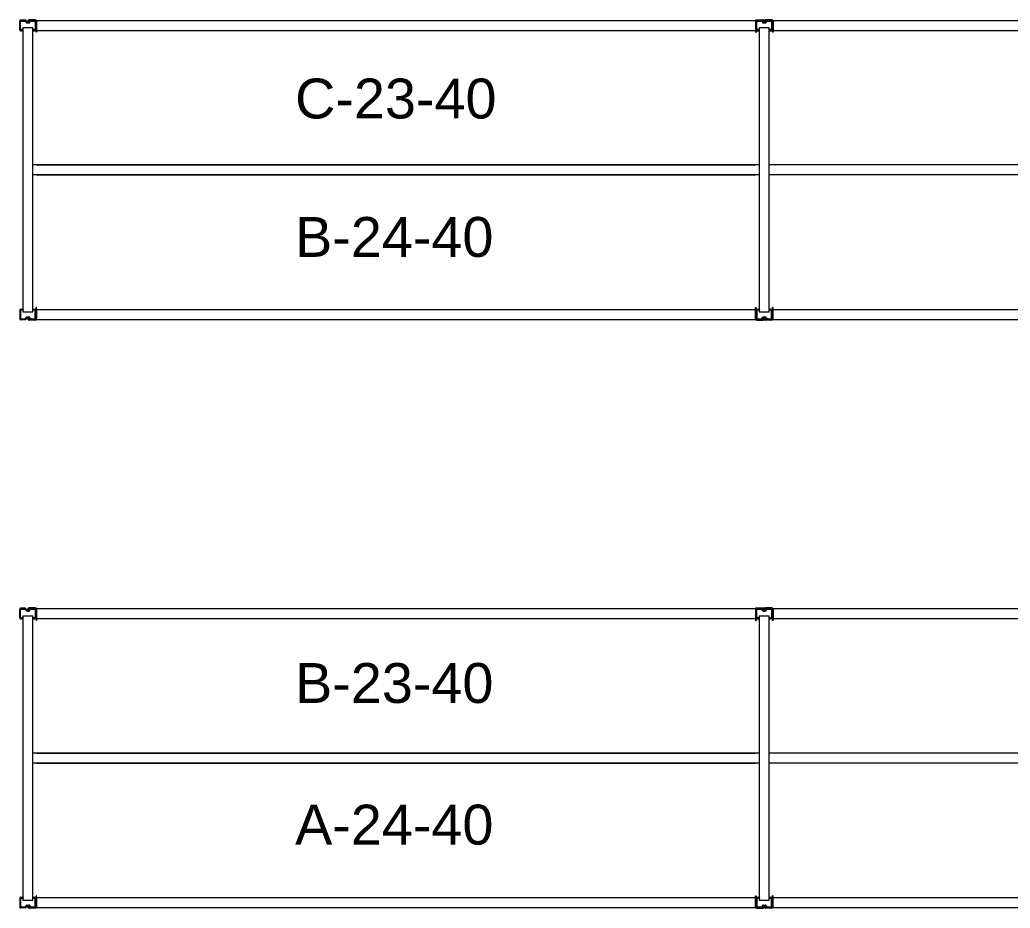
# Model space of a CAD drawing. Header units: inches. Extents: x 2743 to 10591, y -1604 to 5792.
# Drawn here: x 7252.3 to 7450.8, y -746.5 to -568.2 of the extents above; entities that cross this region are included whole.
import ezdxf

# ---------------------------------------------------------------- set-up
doc = ezdxf.new("R2010")
doc.units = ezdxf.units.IN
doc.header["$LTSCALE"] = 0.1875
doc.header["$MEASUREMENT"] = 0
for name, color, linetype, lineweight in [('22 Dimension', 7, 'Continuous', 5), ('32 Echelle', 160, 'Continuous', 15), ('33 Poutre', 30, 'Continuous', 15)]:
    doc.layers.add(name, color=color, linetype=linetype, lineweight=lineweight)
doc.styles.add('arial', font='')
doc.styles.get('arial').set_extended_font_data('Arial')

msp = doc.modelspace()

# ---------------------------------------------------------------- hatches: boundary and pattern name
at = {"layer": '32 Echelle'}
for points in [[(7252.89785, -570.52988), (7252.89785, -570.34238), (7252.71035, -570.34238)], [(7254.89785, -570.52988), (7254.89785, -570.34238), (7255.08535, -570.34238)], [(7400.52285, -570.52988), (7400.52285, -570.34238), (7400.33535, -570.34238)], [(7400.52285, -570.52988), (7400.52285, -570.34238), (7400.33535, -570.34238)], [(7402.52285, -570.52988), (7402.52285, -570.34238), (7402.71035, -570.34238)], [(7402.52285, -570.52988), (7402.52285, -570.34238), (7402.71035, -570.34238)], [(7252.89785, -626.15488), (7252.89785, -626.34238), (7252.71035, -626.34238)], [(7254.89785, -626.15488), (7254.89785, -626.34238), (7255.08535, -626.34238)], [(7400.52285, -626.15488), (7400.52285, -626.34238), (7400.33535, -626.34238)], [(7400.52285, -626.15488), (7400.52285, -626.34238), (7400.33535, -626.34238)], [(7402.52285, -626.15488), (7402.52285, -626.34238), (7402.71035, -626.34238)], [(7402.52285, -626.15488), (7402.52285, -626.34238), (7402.71035, -626.34238)], [(7252.89785, -688.52988), (7252.89785, -688.34238), (7252.71035, -688.34238)], [(7254.89785, -688.52988), (7254.89785, -688.34238), (7255.08535, -688.34238)], [(7400.52285, -688.52988), (7400.52285, -688.34238), (7400.33535, -688.34238)], [(7400.52285, -688.52988), (7400.52285, -688.34238), (7400.33535, -688.34238)], [(7402.52285, -688.52988), (7402.52285, -688.34238), (7402.71035, -688.34238)], [(7402.52285, -688.52988), (7402.52285, -688.34238), (7402.71035, -688.34238)], [(7252.89785, -744.15488), (7252.89785, -744.34238), (7252.71035, -744.34238)], [(7254.89785, -744.15488), (7254.89785, -744.34238), (7255.08535, -744.34238)], [(7400.52285, -744.15488), (7400.52285, -744.34238), (7400.33535, -744.34238)], [(7400.52285, -744.15488), (7400.52285, -744.34238), (7400.33535, -744.34238)], [(7402.52285, -744.15488), (7402.52285, -744.34238), (7402.71035, -744.34238)], [(7402.52285, -744.15488), (7402.52285, -744.34238), (7402.71035, -744.34238)]]:
    msp.add_hatch(color=256, dxfattribs=at).paths.add_polyline_path(points)

# ---------------------------------------------------------------- linework, layer by layer
at = {"layer": '22 Dimension'}
for p, q in [((7400.52285, -597.34238), (7254.89785, -597.34238)), ((7548.14785, -597.34238), (7402.52285, -597.34238)), ((7400.52285, -599.34238), (7254.89785, -599.34238)), ((7548.14785, -599.34238), (7402.52285, -599.34238)), ((7400.52285, -715.34238), (7254.89785, -715.34238)), ((7548.14785, -715.34238), (7402.52285, -715.34238)), ((7400.52285, -717.34238), (7254.89785, -717.34238)), ((7548.14785, -717.34238), (7402.52285, -717.34238))]:
    msp.add_line(p, q, dxfattribs=at)
at = {"layer": '32 Echelle', "linetype": 'Continuous', "lineweight": 25}
for p, q in [((7252.36289, -570.15863), (7252.36289, -568.52613)), ((7253.38548, -568.34238), (7252.45664, -568.34238)), ((7252.45664, -568.43238), (7253.38548, -568.43238)), ((7253.47513, -568.49872), (7253.51904, -568.64236)), ((7253.60511, -568.61604), (7253.5612, -568.47241)), ((7254.10093, -568.68238), (7253.69476, -568.68238)), ((7253.69476, -568.77238), (7254.10093, -568.77238)), ((7254.23449, -568.47241), (7254.19058, -568.61604)), ((7254.27665, -568.64236), (7254.32056, -568.49872)), ((7255.33905, -568.34238), (7254.41022, -568.34238)), ((7254.41022, -568.43238), (7255.33905, -568.43238)), ((7255.4328, -568.52613), (7255.4328, -570.15863)), ((7255.5228, -570.15863), (7255.5228, -568.52613)), ((7399.89789, -568.52613), (7399.89789, -570.15863)), ((7399.89789, -568.52613), (7399.89789, -570.15863)), ((7399.98789, -570.15863), (7399.98789, -568.52613)), ((7399.98789, -570.15863), (7399.98789, -568.52613)), ((7401.01048, -568.34238), (7400.08164, -568.34238)), ((7401.01048, -568.34238), (7400.08164, -568.34238)), ((7400.08164, -568.43238), (7401.01048, -568.43238)), ((7400.08164, -568.43238), (7401.01048, -568.43238)), ((7401.10013, -568.49872), (7401.14404, -568.64236)), ((7401.10013, -568.49872), (7401.14404, -568.64236)), ((7401.23011, -568.61604), (7401.1862, -568.47241)), ((7401.23011, -568.61604), (7401.1862, -568.47241)), ((7401.72593, -568.68238), (7401.31976, -568.68238)), ((7401.72593, -568.68238), (7401.31976, -568.68238)), ((7401.31976, -568.77238), (7401.72593, -568.77238)), ((7401.31976, -568.77238), (7401.72593, -568.77238)), ((7401.85949, -568.47241), (7401.81558, -568.61604)), ((7401.85949, -568.47241), (7401.81558, -568.61604)), ((7401.90165, -568.64236), (7401.94556, -568.49872)), ((7401.90165, -568.64236), (7401.94556, -568.49872)), ((7402.96405, -568.34238), (7402.03522, -568.34238)), ((7402.96405, -568.34238), (7402.03522, -568.34238)), ((7402.03522, -568.43238), (7402.96405, -568.43238)), ((7402.03522, -568.43238), (7402.96405, -568.43238)), ((7403.0578, -568.52613), (7403.0578, -570.15863)), ((7403.0578, -568.52613), (7403.0578, -570.15863)), ((7403.1478, -570.15863), (7403.1478, -568.52613)), ((7403.1478, -570.15863), (7403.1478, -568.52613)), ((7252.87289, -570.25238), (7252.45664, -570.25238)), ((7252.45664, -570.34238), (7252.87289, -570.34238)), ((7252.87289, -570.34238), (7252.87289, -570.25238)), ((7255.33905, -570.25238), (7254.9228, -570.25238)), ((7254.9228, -570.25238), (7254.9228, -570.34238)), ((7254.9228, -570.34238), (7255.33905, -570.34238)), ((7400.49789, -570.25238), (7400.08164, -570.25238)), ((7400.49789, -570.25238), (7400.08164, -570.25238)), ((7400.08164, -570.34238), (7400.49789, -570.34238)), ((7400.08164, -570.34238), (7400.49789, -570.34238)), ((7400.49789, -570.34238), (7400.49789, -570.25238)), ((7400.49789, -570.34238), (7400.49789, -570.25238)), ((7402.96405, -570.25238), (7402.5478, -570.25238)), ((7402.5478, -570.25238), (7402.5478, -570.34238)), ((7402.96405, -570.25238), (7402.5478, -570.25238)), ((7402.5478, -570.25238), (7402.5478, -570.34238)), ((7402.5478, -570.34238), (7402.96405, -570.34238)), ((7402.5478, -570.34238), (7402.96405, -570.34238)), ((7252.36289, -626.52613), (7252.36289, -628.15863)), ((7252.45664, -626.34238), (7252.87289, -626.34238)), ((7252.87289, -626.43238), (7252.45664, -626.43238)), ((7252.87289, -626.34238), (7252.87289, -626.43238)), ((7254.9228, -626.34238), (7255.33905, -626.34238)), ((7254.9228, -626.43238), (7254.9228, -626.34238)), ((7255.33905, -626.43238), (7254.9228, -626.43238)), ((7255.4328, -628.15863), (7255.4328, -626.52613)), ((7255.5228, -626.52613), (7255.5228, -628.15863)), ((7399.89789, -628.15863), (7399.89789, -626.52613)), ((7399.89789, -628.15863), (7399.89789, -626.52613)), ((7399.98789, -626.52613), (7399.98789, -628.15863)), ((7399.98789, -626.52613), (7399.98789, -628.15863)), ((7400.08164, -626.34238), (7400.49789, -626.34238)), ((7400.08164, -626.34238), (7400.49789, -626.34238)), ((7400.49789, -626.43238), (7400.08164, -626.43238)), ((7400.49789, -626.43238), (7400.08164, -626.43238)), ((7400.49789, -626.34238), (7400.49789, -626.43238)), ((7400.49789, -626.34238), (7400.49789, -626.43238)), ((7402.5478, -626.34238), (7402.96405, -626.34238)), ((7402.5478, -626.43238), (7402.5478, -626.34238)), ((7402.5478, -626.34238), (7402.96405, -626.34238)), ((7402.5478, -626.43238), (7402.5478, -626.34238)), ((7402.96405, -626.43238), (7402.5478, -626.43238)), ((7402.96405, -626.43238), (7402.5478, -626.43238)), ((7403.0578, -628.15863), (7403.0578, -626.52613)), ((7403.0578, -628.15863), (7403.0578, -626.52613)), ((7403.1478, -626.52613), (7403.1478, -628.15863)), ((7403.1478, -626.52613), (7403.1478, -628.15863)), ((7252.45664, -628.25238), (7253.38548, -628.25238)), ((7253.38548, -628.34238), (7252.45664, -628.34238)), ((7253.47513, -628.18604), (7253.51904, -628.04241)), ((7253.60511, -628.06872), (7253.5612, -628.21236)), ((7253.69476, -627.91238), (7254.10093, -627.91238)), ((7254.10093, -628.00238), (7253.69476, -628.00238)), ((7254.23449, -628.21236), (7254.19058, -628.06872)), ((7254.27665, -628.04241), (7254.32056, -628.18604)), ((7254.41022, -628.25238), (7255.33905, -628.25238)), ((7255.33905, -628.34238), (7254.41022, -628.34238)), ((7400.08164, -628.25238), (7401.01048, -628.25238)), ((7400.08164, -628.25238), (7401.01048, -628.25238)), ((7401.01048, -628.34238), (7400.08164, -628.34238)), ((7401.01048, -628.34238), (7400.08164, -628.34238)), ((7401.10013, -628.18604), (7401.14404, -628.04241)), ((7401.10013, -628.18604), (7401.14404, -628.04241)), ((7401.23011, -628.06872), (7401.1862, -628.21236)), ((7401.23011, -628.06872), (7401.1862, -628.21236)), ((7401.31976, -627.91238), (7401.72593, -627.91238)), ((7401.31976, -627.91238), (7401.72593, -627.91238)), ((7401.72593, -628.00238), (7401.31976, -628.00238)), ((7401.72593, -628.00238), (7401.31976, -628.00238)), ((7401.85949, -628.21236), (7401.81558, -628.06872)), ((7401.85949, -628.21236), (7401.81558, -628.06872)), ((7401.90165, -628.04241), (7401.94556, -628.18604)), ((7401.90165, -628.04241), (7401.94556, -628.18604)), ((7402.03522, -628.25238), (7402.96405, -628.25238)), ((7402.03522, -628.25238), (7402.96405, -628.25238)), ((7402.96405, -628.34238), (7402.03522, -628.34238)), ((7402.96405, -628.34238), (7402.03522, -628.34238)), ((7252.36289, -688.15863), (7252.36289, -686.52613)), ((7253.38548, -686.34238), (7252.45664, -686.34238)), ((7252.45664, -686.43238), (7253.38548, -686.43238)), ((7253.47513, -686.49872), (7253.51904, -686.64236)), ((7253.60511, -686.61604), (7253.5612, -686.47241)), ((7254.10093, -686.68238), (7253.69476, -686.68238)), ((7253.69476, -686.77238), (7254.10093, -686.77238)), ((7254.23449, -686.47241), (7254.19058, -686.61604)), ((7254.27665, -686.64236), (7254.32056, -686.49872)), ((7255.33905, -686.34238), (7254.41022, -686.34238)), ((7254.41022, -686.43238), (7255.33905, -686.43238)), ((7255.4328, -686.52613), (7255.4328, -688.15863)), ((7255.5228, -688.15863), (7255.5228, -686.52613)), ((7399.89789, -686.52613), (7399.89789, -688.15863)), ((7399.89789, -686.52613), (7399.89789, -688.15863)), ((7399.98789, -688.15863), (7399.98789, -686.52613)), ((7399.98789, -688.15863), (7399.98789, -686.52613)), ((7401.01048, -686.34238), (7400.08164, -686.34238)), ((7401.01048, -686.34238), (7400.08164, -686.34238)), ((7400.08164, -686.43238), (7401.01048, -686.43238)), ((7400.08164, -686.43238), (7401.01048, -686.43238)), ((7401.10013, -686.49872), (7401.14404, -686.64236)), ((7401.10013, -686.49872), (7401.14404, -686.64236)), ((7401.23011, -686.61604), (7401.1862, -686.47241)), ((7401.23011, -686.61604), (7401.1862, -686.47241)), ((7401.72593, -686.68238), (7401.31976, -686.68238)), ((7401.72593, -686.68238), (7401.31976, -686.68238)), ((7401.31976, -686.77238), (7401.72593, -686.77238)), ((7401.31976, -686.77238), (7401.72593, -686.77238)), ((7401.85949, -686.47241), (7401.81558, -686.61604)), ((7401.85949, -686.47241), (7401.81558, -686.61604)), ((7401.90165, -686.64236), (7401.94556, -686.49872)), ((7401.90165, -686.64236), (7401.94556, -686.49872)), ((7402.96405, -686.34238), (7402.03522, -686.34238)), ((7402.96405, -686.34238), (7402.03522, -686.34238)), ((7402.03522, -686.43238), (7402.96405, -686.43238)), ((7402.03522, -686.43238), (7402.96405, -686.43238)), ((7403.0578, -686.52613), (7403.0578, -688.15863)), ((7403.0578, -686.52613), (7403.0578, -688.15863)), ((7403.1478, -688.15863), (7403.1478, -686.52613)), ((7403.1478, -688.15863), (7403.1478, -686.52613)), ((7252.87289, -688.25238), (7252.45664, -688.25238)), ((7252.45664, -688.34238), (7252.87289, -688.34238)), ((7252.87289, -688.34238), (7252.87289, -688.25238)), ((7255.33905, -688.25238), (7254.9228, -688.25238)), ((7254.9228, -688.25238), (7254.9228, -688.34238)), ((7254.9228, -688.34238), (7255.33905, -688.34238)), ((7400.49789, -688.25238), (7400.08164, -688.25238)), ((7400.49789, -688.25238), (7400.08164, -688.25238)), ((7400.08164, -688.34238), (7400.49789, -688.34238)), ((7400.08164, -688.34238), (7400.49789, -688.34238)), ((7400.49789, -688.34238), (7400.49789, -688.25238)), ((7400.49789, -688.34238), (7400.49789, -688.25238)), ((7402.96405, -688.25238), (7402.5478, -688.25238)), ((7402.5478, -688.25238), (7402.5478, -688.34238)), ((7402.96405, -688.25238), (7402.5478, -688.25238)), ((7402.5478, -688.25238), (7402.5478, -688.34238)), ((7402.5478, -688.34238), (7402.96405, -688.34238)), ((7402.5478, -688.34238), (7402.96405, -688.34238)), ((7252.36289, -744.52613), (7252.36289, -746.15863)), ((7252.45664, -744.34238), (7252.87289, -744.34238)), ((7252.87289, -744.43238), (7252.45664, -744.43238)), ((7252.87289, -744.34238), (7252.87289, -744.43238)), ((7254.9228, -744.34238), (7255.33905, -744.34238)), ((7254.9228, -744.43238), (7254.9228, -744.34238)), ((7255.33905, -744.43238), (7254.9228, -744.43238)), ((7255.4328, -746.15863), (7255.4328, -744.52613)), ((7255.5228, -744.52613), (7255.5228, -746.15863)), ((7399.89789, -746.15863), (7399.89789, -744.52613)), ((7399.89789, -746.15863), (7399.89789, -744.52613)), ((7399.98789, -744.52613), (7399.98789, -746.15863)), ((7399.98789, -744.52613), (7399.98789, -746.15863)), ((7400.08164, -744.34238), (7400.49789, -744.34238)), ((7400.08164, -744.34238), (7400.49789, -744.34238)), ((7400.49789, -744.43238), (7400.08164, -744.43238)), ((7400.49789, -744.43238), (7400.08164, -744.43238)), ((7400.49789, -744.34238), (7400.49789, -744.43238)), ((7400.49789, -744.34238), (7400.49789, -744.43238)), ((7402.5478, -744.34238), (7402.96405, -744.34238)), ((7402.5478, -744.43238), (7402.5478, -744.34238)), ((7402.5478, -744.34238), (7402.96405, -744.34238)), ((7402.5478, -744.43238), (7402.5478, -744.34238)), ((7402.96405, -744.43238), (7402.5478, -744.43238)), ((7402.96405, -744.43238), (7402.5478, -744.43238)), ((7403.0578, -746.15863), (7403.0578, -744.52613)), ((7403.0578, -746.15863), (7403.0578, -744.52613)), ((7403.1478, -744.52613), (7403.1478, -746.15863)), ((7403.1478, -744.52613), (7403.1478, -746.15863)), ((7252.45664, -746.25238), (7253.38548, -746.25238)), ((7253.38548, -746.34238), (7252.45664, -746.34238)), ((7253.47513, -746.18604), (7253.51904, -746.04241)), ((7253.60511, -746.06872), (7253.5612, -746.21236)), ((7253.69476, -745.91238), (7254.10093, -745.91238)), ((7254.10093, -746.00238), (7253.69476, -746.00238)), ((7254.23449, -746.21236), (7254.19058, -746.06872)), ((7254.27665, -746.04241), (7254.32056, -746.18604)), ((7254.41022, -746.25238), (7255.33905, -746.25238)), ((7255.33905, -746.34238), (7254.41022, -746.34238)), ((7400.08164, -746.25238), (7401.01048, -746.25238)), ((7400.08164, -746.25238), (7401.01048, -746.25238)), ((7401.01048, -746.34238), (7400.08164, -746.34238)), ((7401.01048, -746.34238), (7400.08164, -746.34238)), ((7401.10013, -746.18604), (7401.14404, -746.04241)), ((7401.10013, -746.18604), (7401.14404, -746.04241)), ((7401.23011, -746.06872), (7401.1862, -746.21236)), ((7401.23011, -746.06872), (7401.1862, -746.21236)), ((7401.31976, -745.91238), (7401.72593, -745.91238)), ((7401.31976, -745.91238), (7401.72593, -745.91238)), ((7401.72593, -746.00238), (7401.31976, -746.00238)), ((7401.72593, -746.00238), (7401.31976, -746.00238)), ((7401.85949, -746.21236), (7401.81558, -746.06872)), ((7401.85949, -746.21236), (7401.81558, -746.06872)), ((7401.90165, -746.04241), (7401.94556, -746.18604)), ((7401.90165, -746.04241), (7401.94556, -746.18604)), ((7402.03522, -746.25238), (7402.96405, -746.25238)), ((7402.03522, -746.25238), (7402.96405, -746.25238)), ((7402.96405, -746.34238), (7402.03522, -746.34238)), ((7402.96405, -746.34238), (7402.03522, -746.34238))]:
    msp.add_line(p, q, dxfattribs=at)
at = {"layer": '32 Echelle'}
for p, q in [((7252.89785, -570.34238), (7252.71035, -570.34238)), ((7252.89785, -570.52988), (7252.71035, -570.34238)), ((7254.89785, -569.84238), (7252.89785, -569.84238)), ((7252.89785, -569.84238), (7252.89785, -626.84238)), ((7252.89785, -570.52988), (7252.89785, -570.34238)), ((7254.89785, -626.84238), (7254.89785, -569.84238)), ((7254.89785, -570.34238), (7255.08535, -570.34238)), ((7254.89785, -570.52988), (7254.89785, -570.34238)), ((7254.89785, -570.52988), (7255.08535, -570.34238)), ((7400.52285, -570.34238), (7400.33535, -570.34238)), ((7400.52285, -570.52988), (7400.33535, -570.34238)), ((7400.52285, -570.34238), (7400.33535, -570.34238)), ((7400.52285, -570.52988), (7400.33535, -570.34238)), ((7402.52285, -569.84238), (7400.52285, -569.84238)), ((7400.52285, -569.84238), (7400.52285, -626.84238)), ((7402.52285, -569.84238), (7400.52285, -569.84238)), ((7400.52285, -569.84238), (7400.52285, -626.84238)), ((7400.52285, -570.52988), (7400.52285, -570.34238)), ((7400.52285, -570.52988), (7400.52285, -570.34238)), ((7402.52285, -626.84238), (7402.52285, -569.84238)), ((7402.52285, -626.84238), (7402.52285, -569.84238)), ((7402.52285, -570.34238), (7402.71035, -570.34238)), ((7402.52285, -570.52988), (7402.52285, -570.34238)), ((7402.52285, -570.52988), (7402.71035, -570.34238)), ((7402.52285, -570.34238), (7402.71035, -570.34238)), ((7402.52285, -570.52988), (7402.52285, -570.34238)), ((7402.52285, -570.52988), (7402.71035, -570.34238)), ((7252.89785, -626.15488), (7252.71035, -626.34238)), ((7252.89785, -626.34238), (7252.71035, -626.34238)), ((7252.89785, -626.15488), (7252.89785, -626.34238)), ((7252.89785, -626.84238), (7254.89785, -626.84238)), ((7254.89785, -626.15488), (7254.89785, -626.34238)), ((7254.89785, -626.15488), (7255.08535, -626.34238)), ((7254.89785, -626.34238), (7255.08535, -626.34238)), ((7400.52285, -626.15488), (7400.33535, -626.34238)), ((7400.52285, -626.15488), (7400.33535, -626.34238)), ((7400.52285, -626.34238), (7400.33535, -626.34238)), ((7400.52285, -626.34238), (7400.33535, -626.34238)), ((7400.52285, -626.15488), (7400.52285, -626.34238)), ((7400.52285, -626.15488), (7400.52285, -626.34238)), ((7400.52285, -626.84238), (7402.52285, -626.84238)), ((7400.52285, -626.84238), (7402.52285, -626.84238)), ((7402.52285, -626.15488), (7402.52285, -626.34238)), ((7402.52285, -626.15488), (7402.71035, -626.34238)), ((7402.52285, -626.15488), (7402.52285, -626.34238)), ((7402.52285, -626.15488), (7402.71035, -626.34238)), ((7402.52285, -626.34238), (7402.71035, -626.34238)), ((7402.52285, -626.34238), (7402.71035, -626.34238)), ((7252.89785, -688.34238), (7252.71035, -688.34238)), ((7252.89785, -688.52988), (7252.71035, -688.34238)), ((7254.89785, -687.84238), (7252.89785, -687.84238)), ((7252.89785, -687.84238), (7252.89785, -744.84238)), ((7252.89785, -688.52988), (7252.89785, -688.34238)), ((7254.89785, -744.84238), (7254.89785, -687.84238)), ((7254.89785, -688.34238), (7255.08535, -688.34238)), ((7254.89785, -688.52988), (7254.89785, -688.34238)), ((7254.89785, -688.52988), (7255.08535, -688.34238)), ((7400.52285, -688.34238), (7400.33535, -688.34238)), ((7400.52285, -688.52988), (7400.33535, -688.34238)), ((7400.52285, -688.34238), (7400.33535, -688.34238)), ((7400.52285, -688.52988), (7400.33535, -688.34238)), ((7402.52285, -687.84238), (7400.52285, -687.84238)), ((7400.52285, -687.84238), (7400.52285, -744.84238)), ((7402.52285, -687.84238), (7400.52285, -687.84238)), ((7400.52285, -687.84238), (7400.52285, -744.84238)), ((7400.52285, -688.52988), (7400.52285, -688.34238)), ((7400.52285, -688.52988), (7400.52285, -688.34238)), ((7402.52285, -744.84238), (7402.52285, -687.84238)), ((7402.52285, -744.84238), (7402.52285, -687.84238)), ((7402.52285, -688.34238), (7402.71035, -688.34238)), ((7402.52285, -688.52988), (7402.52285, -688.34238)), ((7402.52285, -688.52988), (7402.71035, -688.34238)), ((7402.52285, -688.34238), (7402.71035, -688.34238)), ((7402.52285, -688.52988), (7402.52285, -688.34238)), ((7402.52285, -688.52988), (7402.71035, -688.34238)), ((7252.89785, -744.15488), (7252.71035, -744.34238)), ((7252.89785, -744.34238), (7252.71035, -744.34238)), ((7252.89785, -744.15488), (7252.89785, -744.34238)), ((7254.89785, -744.15488), (7254.89785, -744.34238)), ((7254.89785, -744.15488), (7255.08535, -744.34238)), ((7254.89785, -744.34238), (7255.08535, -744.34238)), ((7400.52285, -744.15488), (7400.33535, -744.34238)), ((7400.52285, -744.15488), (7400.33535, -744.34238)), ((7400.52285, -744.34238), (7400.33535, -744.34238)), ((7400.52285, -744.34238), (7400.33535, -744.34238)), ((7400.52285, -744.15488), (7400.52285, -744.34238)), ((7400.52285, -744.15488), (7400.52285, -744.34238)), ((7402.52285, -744.15488), (7402.52285, -744.34238)), ((7402.52285, -744.15488), (7402.71035, -744.34238)), ((7402.52285, -744.15488), (7402.52285, -744.34238)), ((7402.52285, -744.15488), (7402.71035, -744.34238)), ((7402.52285, -744.34238), (7402.71035, -744.34238)), ((7402.52285, -744.34238), (7402.71035, -744.34238)), ((7252.89785, -744.84238), (7254.89785, -744.84238)), ((7400.52285, -744.84238), (7402.52285, -744.84238)), ((7400.52285, -744.84238), (7402.52285, -744.84238))]:
    msp.add_line(p, q, dxfattribs=at)
at = {"layer": '32 Echelle', "linetype": 'Continuous', "lineweight": 25}
for centre, radius, start, end in [((7252.45664, -568.52613), 0.18375, 90, 180), ((7252.45664, -568.52613), 0.09375, 90, 180), ((7253.38548, -568.52613), 0.18375, 17, 90), ((7253.38548, -568.52613), 0.09375, 17, 90), ((7253.69476, -568.58863), 0.18375, 197, 270), ((7253.69476, -568.58863), 0.09375, 197, 270), ((7254.10093, -568.58863), 0.09375, 270, 343), ((7254.10093, -568.58863), 0.18375, 270, 343), ((7254.41022, -568.52613), 0.18375, 90, 163), ((7254.41022, -568.52613), 0.09375, 90, 163), ((7255.33905, -568.52613), 0.18375, 0, 90), ((7255.33905, -568.52613), 0.09375, 0, 90), ((7400.08164, -568.52613), 0.18375, 90, 180), ((7400.08164, -568.52613), 0.18375, 90, 180), ((7400.08164, -568.52613), 0.09375, 90, 180), ((7400.08164, -568.52613), 0.09375, 90, 180), ((7401.01048, -568.52613), 0.18375, 17, 90), ((7401.01048, -568.52613), 0.18375, 17, 90), ((7401.01048, -568.52613), 0.09375, 17, 90), ((7401.01048, -568.52613), 0.09375, 17, 90), ((7401.31976, -568.58863), 0.18375, 197, 270), ((7401.31976, -568.58863), 0.18375, 197, 270), ((7401.31976, -568.58863), 0.09375, 197, 270), ((7401.31976, -568.58863), 0.09375, 197, 270), ((7401.72593, -568.58863), 0.09375, 270, 343), ((7401.72593, -568.58863), 0.09375, 270, 343), ((7401.72593, -568.58863), 0.18375, 270, 343), ((7401.72593, -568.58863), 0.18375, 270, 343), ((7402.03522, -568.52613), 0.18375, 90, 163), ((7402.03522, -568.52613), 0.18375, 90, 163), ((7402.03522, -568.52613), 0.09375, 90, 163), ((7402.03522, -568.52613), 0.09375, 90, 163), ((7402.96405, -568.52613), 0.18375, 0, 90), ((7402.96405, -568.52613), 0.18375, 0, 90), ((7402.96405, -568.52613), 0.09375, 0, 90), ((7402.96405, -568.52613), 0.09375, 0, 90), ((7252.45664, -570.15863), 0.18375, 180, 270), ((7252.45664, -570.15863), 0.09375, 180, 270), ((7255.33905, -570.15863), 0.09375, 270, 0), ((7255.33905, -570.15863), 0.18375, 270, 0), ((7400.08164, -570.15863), 0.18375, 180, 270), ((7400.08164, -570.15863), 0.18375, 180, 270), ((7400.08164, -570.15863), 0.09375, 180, 270), ((7400.08164, -570.15863), 0.09375, 180, 270), ((7402.96405, -570.15863), 0.09375, 270, 0), ((7402.96405, -570.15863), 0.18375, 270, 0), ((7402.96405, -570.15863), 0.09375, 270, 0), ((7402.96405, -570.15863), 0.18375, 270, 0), ((7252.45664, -626.52613), 0.18375, 90, 180), ((7252.45664, -626.52613), 0.09375, 90, 180), ((7255.33905, -626.52613), 0.18375, 0, 90), ((7255.33905, -626.52613), 0.09375, 0, 90), ((7400.08164, -626.52613), 0.18375, 90, 180), ((7400.08164, -626.52613), 0.18375, 90, 180), ((7400.08164, -626.52613), 0.09375, 90, 180), ((7400.08164, -626.52613), 0.09375, 90, 180), ((7402.96405, -626.52613), 0.18375, 0, 90), ((7402.96405, -626.52613), 0.18375, 0, 90), ((7402.96405, -626.52613), 0.09375, 0, 90), ((7402.96405, -626.52613), 0.09375, 0, 90), ((7252.45664, -628.15863), 0.18375, 180, 270), ((7252.45664, -628.15863), 0.09375, 180, 270), ((7253.38548, -628.15863), 0.09375, 270, 343), ((7253.38548, -628.15863), 0.18375, 270, 343), ((7253.69476, -628.09613), 0.18375, 90, 163), ((7253.69476, -628.09613), 0.09375, 90, 163), ((7254.10093, -628.09613), 0.18375, 17, 90), ((7254.10093, -628.09613), 0.09375, 17, 90), ((7254.41022, -628.15863), 0.18375, 197, 270), ((7254.41022, -628.15863), 0.09375, 197, 270), ((7255.33905, -628.15863), 0.09375, 270, 0), ((7255.33905, -628.15863), 0.18375, 270, 0), ((7400.08164, -628.15863), 0.18375, 180, 270), ((7400.08164, -628.15863), 0.18375, 180, 270), ((7400.08164, -628.15863), 0.09375, 180, 270), ((7400.08164, -628.15863), 0.09375, 180, 270), ((7401.01048, -628.15863), 0.09375, 270, 343), ((7401.01048, -628.15863), 0.09375, 270, 343), ((7401.01048, -628.15863), 0.18375, 270, 343), ((7401.01048, -628.15863), 0.18375, 270, 343), ((7401.31976, -628.09613), 0.18375, 90, 163), ((7401.31976, -628.09613), 0.18375, 90, 163), ((7401.31976, -628.09613), 0.09375, 90, 163), ((7401.31976, -628.09613), 0.09375, 90, 163), ((7401.72593, -628.09613), 0.18375, 17, 90), ((7401.72593, -628.09613), 0.18375, 17, 90), ((7401.72593, -628.09613), 0.09375, 17, 90), ((7401.72593, -628.09613), 0.09375, 17, 90), ((7402.03522, -628.15863), 0.18375, 197, 270), ((7402.03522, -628.15863), 0.18375, 197, 270), ((7402.03522, -628.15863), 0.09375, 197, 270), ((7402.03522, -628.15863), 0.09375, 197, 270), ((7402.96405, -628.15863), 0.09375, 270, 0), ((7402.96405, -628.15863), 0.18375, 270, 0), ((7402.96405, -628.15863), 0.09375, 270, 0), ((7402.96405, -628.15863), 0.18375, 270, 0), ((7252.45664, -686.52613), 0.18375, 90, 180), ((7252.45664, -686.52613), 0.09375, 90, 180), ((7253.38548, -686.52613), 0.18375, 17, 90), ((7253.38548, -686.52613), 0.09375, 17, 90), ((7253.69476, -686.58863), 0.18375, 197, 270), ((7253.69476, -686.58863), 0.09375, 197, 270), ((7254.10093, -686.58863), 0.09375, 270, 343), ((7254.10093, -686.58863), 0.18375, 270, 343), ((7254.41022, -686.52613), 0.18375, 90, 163), ((7254.41022, -686.52613), 0.09375, 90, 163), ((7255.33905, -686.52613), 0.18375, 0, 90), ((7255.33905, -686.52613), 0.09375, 0, 90), ((7400.08164, -686.52613), 0.18375, 90, 180), ((7400.08164, -686.52613), 0.18375, 90, 180), ((7400.08164, -686.52613), 0.09375, 90, 180), ((7400.08164, -686.52613), 0.09375, 90, 180), ((7401.01048, -686.52613), 0.18375, 17, 90), ((7401.01048, -686.52613), 0.18375, 17, 90), ((7401.01048, -686.52613), 0.09375, 17, 90), ((7401.01048, -686.52613), 0.09375, 17, 90), ((7401.31976, -686.58863), 0.18375, 197, 270), ((7401.31976, -686.58863), 0.18375, 197, 270), ((7401.31976, -686.58863), 0.09375, 197, 270), ((7401.31976, -686.58863), 0.09375, 197, 270), ((7401.72593, -686.58863), 0.09375, 270, 343), ((7401.72593, -686.58863), 0.09375, 270, 343), ((7401.72593, -686.58863), 0.18375, 270, 343), ((7401.72593, -686.58863), 0.18375, 270, 343), ((7402.03522, -686.52613), 0.18375, 90, 163), ((7402.03522, -686.52613), 0.18375, 90, 163), ((7402.03522, -686.52613), 0.09375, 90, 163), ((7402.03522, -686.52613), 0.09375, 90, 163), ((7402.96405, -686.52613), 0.18375, 0, 90), ((7402.96405, -686.52613), 0.18375, 0, 90), ((7402.96405, -686.52613), 0.09375, 0, 90), ((7402.96405, -686.52613), 0.09375, 0, 90), ((7252.45664, -688.15863), 0.18375, 180, 270), ((7252.45664, -688.15863), 0.09375, 180, 270), ((7255.33905, -688.15863), 0.09375, 270, 0), ((7255.33905, -688.15863), 0.18375, 270, 0), ((7400.08164, -688.15863), 0.18375, 180, 270), ((7400.08164, -688.15863), 0.18375, 180, 270), ((7400.08164, -688.15863), 0.09375, 180, 270), ((7400.08164, -688.15863), 0.09375, 180, 270), ((7402.96405, -688.15863), 0.09375, 270, 0), ((7402.96405, -688.15863), 0.18375, 270, 0), ((7402.96405, -688.15863), 0.09375, 270, 0), ((7402.96405, -688.15863), 0.18375, 270, 0), ((7252.45664, -744.52613), 0.18375, 90, 180), ((7252.45664, -744.52613), 0.09375, 90, 180), ((7255.33905, -744.52613), 0.18375, 0, 90), ((7255.33905, -744.52613), 0.09375, 0, 90), ((7400.08164, -744.52613), 0.18375, 90, 180), ((7400.08164, -744.52613), 0.18375, 90, 180), ((7400.08164, -744.52613), 0.09375, 90, 180), ((7400.08164, -744.52613), 0.09375, 90, 180), ((7402.96405, -744.52613), 0.18375, 0, 90), ((7402.96405, -744.52613), 0.18375, 0, 90), ((7402.96405, -744.52613), 0.09375, 0, 90), ((7402.96405, -744.52613), 0.09375, 0, 90), ((7252.45664, -746.15863), 0.18375, 180, 270), ((7252.45664, -746.15863), 0.09375, 180, 270), ((7253.38548, -746.15863), 0.09375, 270, 343), ((7253.38548, -746.15863), 0.18375, 270, 343), ((7253.69476, -746.09613), 0.18375, 90, 163), ((7253.69476, -746.09613), 0.09375, 90, 163), ((7254.10093, -746.09613), 0.18375, 17, 90), ((7254.10093, -746.09613), 0.09375, 17, 90), ((7254.41022, -746.15863), 0.18375, 197, 270), ((7254.41022, -746.15863), 0.09375, 197, 270), ((7255.33905, -746.15863), 0.09375, 270, 0), ((7255.33905, -746.15863), 0.18375, 270, 0), ((7400.08164, -746.15863), 0.18375, 180, 270), ((7400.08164, -746.15863), 0.18375, 180, 270), ((7400.08164, -746.15863), 0.09375, 180, 270), ((7400.08164, -746.15863), 0.09375, 180, 270), ((7401.01048, -746.15863), 0.09375, 270, 343), ((7401.01048, -746.15863), 0.09375, 270, 343), ((7401.01048, -746.15863), 0.18375, 270, 343), ((7401.01048, -746.15863), 0.18375, 270, 343), ((7401.31976, -746.09613), 0.18375, 90, 163), ((7401.31976, -746.09613), 0.18375, 90, 163), ((7401.31976, -746.09613), 0.09375, 90, 163), ((7401.31976, -746.09613), 0.09375, 90, 163), ((7401.72593, -746.09613), 0.18375, 17, 90), ((7401.72593, -746.09613), 0.18375, 17, 90), ((7401.72593, -746.09613), 0.09375, 17, 90), ((7401.72593, -746.09613), 0.09375, 17, 90), ((7402.03522, -746.15863), 0.18375, 197, 270), ((7402.03522, -746.15863), 0.18375, 197, 270), ((7402.03522, -746.15863), 0.09375, 197, 270), ((7402.03522, -746.15863), 0.09375, 197, 270), ((7402.96405, -746.15863), 0.09375, 270, 0), ((7402.96405, -746.15863), 0.18375, 270, 0), ((7402.96405, -746.15863), 0.09375, 270, 0), ((7402.96405, -746.15863), 0.18375, 270, 0)]:
    msp.add_arc(centre, radius, start, end, dxfattribs=at)
at = {"layer": '33 Poutre'}
for p, q in [((7253.89785, -568.68238), (7253.89785, -568.46738)), ((7254.01685, -568.68238), (7253.89785, -568.68238)), ((7254.01685, -568.68238), (7254.01685, -568.46738)), ((7255.40385, -568.22338), (7254.14185, -568.22338)), ((7254.14185, -568.34238), (7255.40385, -568.34238)), ((7255.52885, -568.46738), (7255.52885, -570.72338)), ((7255.64785, -568.34238), (7399.77285, -568.34238)), ((7255.64785, -568.34238), (7255.64785, -570.34238)), ((7255.64785, -568.46738), (7255.64785, -570.72338)), ((7399.77285, -568.34238), (7399.77285, -570.34238)), ((7399.77285, -568.46738), (7399.77285, -570.72338)), ((7399.89185, -568.46738), (7399.89185, -570.72338)), ((7400.01685, -568.22338), (7401.27885, -568.22338)), ((7401.27885, -568.34238), (7400.01685, -568.34238)), ((7401.40385, -568.68238), (7401.40385, -568.46738)), ((7401.40385, -568.68238), (7401.52285, -568.68238)), ((7401.52285, -568.68238), (7401.52285, -568.46738)), ((7401.52285, -568.68238), (7401.52285, -568.46738)), ((7401.64185, -568.68238), (7401.52285, -568.68238)), ((7401.64185, -568.68238), (7401.64185, -568.46738)), ((7403.02885, -568.22338), (7401.76685, -568.22338)), ((7401.76685, -568.34238), (7403.02885, -568.34238)), ((7403.15385, -568.46738), (7403.15385, -570.72338)), ((7403.27285, -568.34238), (7547.39785, -568.34238)), ((7403.27285, -568.34238), (7403.27285, -570.34238)), ((7403.27285, -568.46738), (7403.27285, -570.72338)), ((7255.64785, -570.72338), (7255.52885, -570.72338)), ((7255.64785, -570.34238), (7399.77285, -570.34238)), ((7399.77285, -570.72338), (7399.89185, -570.72338)), ((7403.27285, -570.72338), (7403.15385, -570.72338)), ((7403.27285, -570.34238), (7547.39785, -570.34238)), ((7255.64785, -597.34238), (7399.77285, -597.34238)), ((7255.64785, -599.34238), (7399.77285, -599.34238)), ((7255.64785, -625.96138), (7255.52885, -625.96138)), ((7255.52885, -628.21738), (7255.52885, -625.96138)), ((7255.64785, -628.21738), (7255.64785, -625.96138)), ((7255.64785, -626.34238), (7399.77285, -626.34238)), ((7255.64785, -628.34238), (7255.64785, -626.34238)), ((7399.77285, -628.21738), (7399.77285, -625.96138)), ((7399.77285, -625.96138), (7399.89185, -625.96138)), ((7399.77285, -628.34238), (7399.77285, -626.34238)), ((7399.89185, -628.21738), (7399.89185, -625.96138)), ((7403.27285, -625.96138), (7403.15385, -625.96138)), ((7403.15385, -628.21738), (7403.15385, -625.96138)), ((7403.27285, -628.21738), (7403.27285, -625.96138)), ((7403.27285, -626.34238), (7547.39785, -626.34238)), ((7403.27285, -628.34238), (7403.27285, -626.34238)), ((7253.89785, -628.00238), (7253.89785, -628.21738)), ((7254.01685, -628.00238), (7253.89785, -628.00238)), ((7254.01685, -628.00238), (7254.01685, -628.21738)), ((7254.14185, -628.34238), (7255.40385, -628.34238)), ((7255.40385, -628.46138), (7254.14185, -628.46138)), ((7255.64785, -628.34238), (7399.77285, -628.34238)), ((7401.27885, -628.34238), (7400.01685, -628.34238)), ((7400.01685, -628.46138), (7401.27885, -628.46138)), ((7401.40385, -628.00238), (7401.40385, -628.21738)), ((7401.40385, -628.00238), (7401.52285, -628.00238)), ((7401.52285, -628.00238), (7401.52285, -628.21738)), ((7401.52285, -628.00238), (7401.52285, -628.21738)), ((7401.64185, -628.00238), (7401.52285, -628.00238)), ((7401.64185, -628.00238), (7401.64185, -628.21738)), ((7401.76685, -628.34238), (7403.02885, -628.34238)), ((7403.02885, -628.46138), (7401.76685, -628.46138)), ((7403.27285, -628.34238), (7547.39785, -628.34238)), ((7253.89785, -686.68238), (7253.89785, -686.46738)), ((7254.01685, -686.68238), (7253.89785, -686.68238)), ((7254.01685, -686.68238), (7254.01685, -686.46738)), ((7255.40385, -686.22338), (7254.14185, -686.22338)), ((7254.14185, -686.34238), (7255.40385, -686.34238)), ((7255.52885, -686.46738), (7255.52885, -688.72338)), ((7255.64785, -686.34238), (7399.77285, -686.34238)), ((7255.64785, -686.34238), (7255.64785, -688.34238)), ((7255.64785, -686.46738), (7255.64785, -688.72338)), ((7399.77285, -686.34238), (7399.77285, -688.34238)), ((7399.77285, -686.46738), (7399.77285, -688.72338)), ((7399.89185, -686.46738), (7399.89185, -688.72338)), ((7400.01685, -686.22338), (7401.27885, -686.22338)), ((7401.27885, -686.34238), (7400.01685, -686.34238)), ((7401.40385, -686.68238), (7401.40385, -686.46738)), ((7401.40385, -686.68238), (7401.52285, -686.68238)), ((7401.52285, -686.68238), (7401.52285, -686.46738)), ((7401.52285, -686.68238), (7401.52285, -686.46738)), ((7401.64185, -686.68238), (7401.52285, -686.68238)), ((7401.64185, -686.68238), (7401.64185, -686.46738)), ((7403.02885, -686.22338), (7401.76685, -686.22338)), ((7401.76685, -686.34238), (7403.02885, -686.34238)), ((7403.15385, -686.46738), (7403.15385, -688.72338)), ((7403.27285, -686.34238), (7547.39785, -686.34238)), ((7403.27285, -686.34238), (7403.27285, -688.34238)), ((7403.27285, -686.46738), (7403.27285, -688.72338)), ((7255.64785, -688.72338), (7255.52885, -688.72338)), ((7255.64785, -688.34238), (7399.77285, -688.34238)), ((7399.77285, -688.72338), (7399.89185, -688.72338)), ((7403.27285, -688.72338), (7403.15385, -688.72338)), ((7403.27285, -688.34238), (7547.39785, -688.34238)), ((7255.64785, -715.34238), (7399.77285, -715.34238)), ((7255.64785, -717.34238), (7399.77285, -717.34238)), ((7255.64785, -743.96138), (7255.52885, -743.96138)), ((7255.52885, -746.21738), (7255.52885, -743.96138)), ((7255.64785, -746.21738), (7255.64785, -743.96138)), ((7255.64785, -744.34238), (7399.77285, -744.34238)), ((7255.64785, -746.34238), (7255.64785, -744.34238)), ((7399.77285, -746.21738), (7399.77285, -743.96138)), ((7399.77285, -743.96138), (7399.89185, -743.96138)), ((7399.77285, -746.34238), (7399.77285, -744.34238)), ((7399.89185, -746.21738), (7399.89185, -743.96138)), ((7403.27285, -743.96138), (7403.15385, -743.96138)), ((7403.15385, -746.21738), (7403.15385, -743.96138)), ((7403.27285, -746.21738), (7403.27285, -743.96138)), ((7403.27285, -744.34238), (7547.39785, -744.34238)), ((7403.27285, -746.34238), (7403.27285, -744.34238)), ((7253.89785, -746.00238), (7253.89785, -746.21738)), ((7254.01685, -746.00238), (7253.89785, -746.00238)), ((7254.01685, -746.00238), (7254.01685, -746.21738)), ((7254.14185, -746.34238), (7255.40385, -746.34238)), ((7255.40385, -746.46138), (7254.14185, -746.46138)), ((7255.64785, -746.34238), (7399.77285, -746.34238)), ((7401.27885, -746.34238), (7400.01685, -746.34238)), ((7400.01685, -746.46138), (7401.27885, -746.46138)), ((7401.40385, -746.00238), (7401.40385, -746.21738)), ((7401.40385, -746.00238), (7401.52285, -746.00238)), ((7401.52285, -746.00238), (7401.52285, -746.21738)), ((7401.52285, -746.00238), (7401.52285, -746.21738)), ((7401.64185, -746.00238), (7401.52285, -746.00238)), ((7401.64185, -746.00238), (7401.64185, -746.21738)), ((7401.76685, -746.34238), (7403.02885, -746.34238)), ((7403.02885, -746.46138), (7401.76685, -746.46138)), ((7403.27285, -746.34238), (7547.39785, -746.34238))]:
    msp.add_line(p, q, dxfattribs=at)
for centre, radius, start, end in [((7254.14185, -568.46738), 0.244, 90, 180), ((7254.14185, -568.46738), 0.125, 90, 180), ((7255.40385, -568.46738), 0.244, 0, 90), ((7255.40385, -568.46738), 0.125, 0, 90), ((7400.01685, -568.46738), 0.244, 90, 180), ((7400.01685, -568.46738), 0.125, 90, 180), ((7401.27885, -568.46738), 0.244, 0, 90), ((7401.27885, -568.46738), 0.125, 0, 90), ((7401.76685, -568.46738), 0.244, 90, 180), ((7401.76685, -568.46738), 0.125, 90, 180), ((7403.02885, -568.46738), 0.244, 0, 90), ((7403.02885, -568.46738), 0.125, 0, 90), ((7254.14185, -628.21738), 0.244, 180, 270), ((7254.14185, -628.21738), 0.125, 180, 270), ((7255.40385, -628.21738), 0.244, 270, 0), ((7255.40385, -628.21738), 0.125, 270, 0), ((7400.01685, -628.21738), 0.244, 180, 270), ((7400.01685, -628.21738), 0.125, 180, 270), ((7401.27885, -628.21738), 0.125, 270, 0), ((7401.27885, -628.21738), 0.244, 270, 0), ((7401.76685, -628.21738), 0.244, 180, 270), ((7401.76685, -628.21738), 0.125, 180, 270), ((7403.02885, -628.21738), 0.244, 270, 0), ((7403.02885, -628.21738), 0.125, 270, 0), ((7254.14185, -686.46738), 0.244, 90, 180), ((7254.14185, -686.46738), 0.125, 90, 180), ((7255.40385, -686.46738), 0.244, 0, 90), ((7255.40385, -686.46738), 0.125, 0, 90), ((7400.01685, -686.46738), 0.244, 90, 180), ((7400.01685, -686.46738), 0.125, 90, 180), ((7401.27885, -686.46738), 0.244, 0, 90), ((7401.27885, -686.46738), 0.125, 0, 90), ((7401.76685, -686.46738), 0.244, 90, 180), ((7401.76685, -686.46738), 0.125, 90, 180), ((7403.02885, -686.46738), 0.244, 0, 90), ((7403.02885, -686.46738), 0.125, 0, 90), ((7254.14185, -746.21738), 0.244, 180, 270), ((7254.14185, -746.21738), 0.125, 180, 270), ((7255.40385, -746.21738), 0.244, 270, 0), ((7255.40385, -746.21738), 0.125, 270, 0), ((7400.01685, -746.21738), 0.244, 180, 270), ((7400.01685, -746.21738), 0.125, 180, 270), ((7401.27885, -746.21738), 0.125, 270, 0), ((7401.27885, -746.21738), 0.244, 270, 0), ((7401.76685, -746.21738), 0.244, 180, 270), ((7401.76685, -746.21738), 0.125, 180, 270), ((7403.02885, -746.21738), 0.244, 270, 0), ((7403.02885, -746.21738), 0.125, 270, 0)]:
    msp.add_arc(centre, radius, start, end, dxfattribs=at)

# ---------------------------------------------------------------- texts
at = {"layer": '22 Dimension', "char_height": 8, "attachment_point": 1, "style": 'arial'}
for s, insert in [('{\\fArial Unicode MS|b0|i0|c0|p2;\\C8;C-23-40}', (7307.46647, -580.02001)), ('{\\fArial Unicode MS|b0|i0|c0|p2;\\C8;B-24-40}', (7307.46647, -607.79155)), ('{\\fArial Unicode MS|b0|i0|c0|p2;\\C8;B-23-40}', (7307.46647, -697.28221)), ('{\\fArial Unicode MS|b0|i0|c0|p2;\\C8;A-24-40}', (7307.46647, -725.69167))]:
    msp.add_mtext_dynamic_manual_height_columns(s, width=68.8901007, gutter_width=5, heights=[0], dxfattribs=dict(at, insert=insert))

doc.saveas('drawing.dxf')
